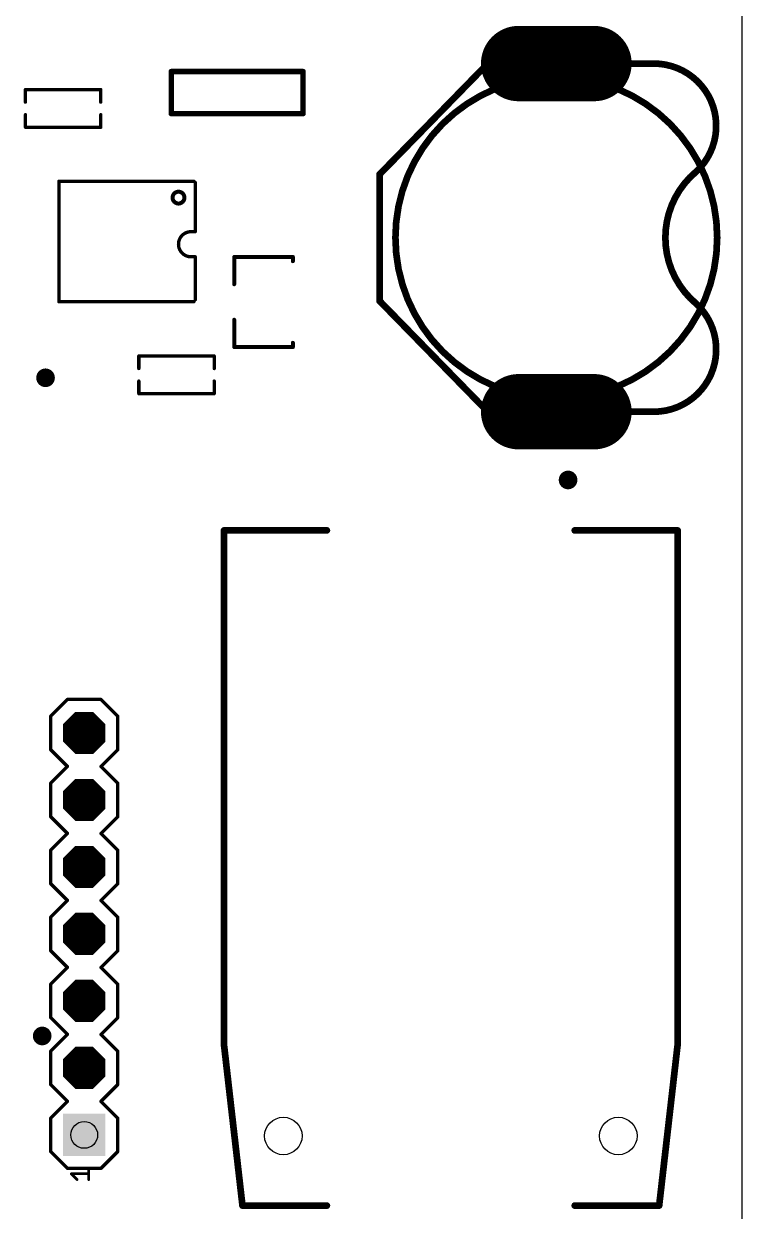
# Model space of a CAD drawing. Extents: x -132 to 146, y -142 to 112.
# Drawn here: x 118.81 to 146.05, y 25.49 to 70.51 of the extents above; entities that cross this region are included whole.
import ezdxf

# ---------------------------------------------------------------- set-up
doc = ezdxf.new("R2010")
doc.units = 0
for name, color, linetype in [('17', 82, 'CONTINUOUS'), ('18', 82, 'CONTINUOUS'), ('20', 7, 'CONTINUOUS'), ('21', 253, 'CONTINUOUS'), ('44', 253, 'CONTINUOUS')]:
    doc.layers.add(name, color=color, linetype=linetype)

# ---------------------------------------------------------------- blocks, each defined once
blk = doc.blocks.new('LONGP100')
at = {"const_width": 1}
blk.add_lwpolyline([(-0.5, 0), (0.5, 0)], dxfattribs=at)
at = {"const_width": 0.5}
for points in [[(-0.5, 0.25, 1), (-0.5, -0.25)], [(0.5, -0.25, 1), (0.5, 0.25)]]:
    blk.add_lwpolyline(points, format="xyb", dxfattribs=at)
blk = doc.blocks.new('SQUAREP')
blk.add_solid([(-0.5, -0.5), (0.5, -0.5), (-0.5, 0.5), (0.5, 0.5)])
blk = doc.blocks.new('OCTAGONP')
at = {"const_width": 0.5}
blk.add_lwpolyline([(-0.25, -0.1036), (-0.25, 0.1036), (-0.1036, 0.25), (0.1036, 0.25), (0.25, 0.1036), (0.25, -0.1036), (0.1036, -0.25), (-0.1036, -0.25), (-0.25, -0.1036), (-0.25, 0.1036)], dxfattribs=at)
blk = doc.blocks.new('ROUNDV')
at = {"const_width": 0.5}
blk.add_lwpolyline([(0, -0.25, 1), (0, 0.25, 1), (0, -0.25)], format="xyb", dxfattribs=at)

msp = doc.modelspace()

# ---------------------------------------------------------------- linework, layer by layer
at = {"layer": '20'}
msp.add_line((146.05, 0), (146.05, 101.9), dxfattribs=at)
for centre in [(128.65, 28.34), (141.35, 28.34)]:
    msp.add_circle(centre, 0.7112, dxfattribs=at)
at = {"layer": '21'}
for points, const_width in [([(136.4, 69), (132.3, 64.8)], 0.254), ([(136.4, 69), (142.7, 69)], 0.254), ([(124.4, 67.1), (124.4, 68.7)], 0.2032), ([(124.4, 68.7), (129.4, 68.7)], 0.2032), ([(129.4, 68.7), (129.4, 67.1)], 0.2032), ([(118.8712, 67.5381), (118.8712, 68.0144)], 0.127), ([(118.8712, 68.0144), (121.7288, 68.0144)], 0.127), ([(121.7288, 68.0144), (121.7288, 67.5381)], 0.127), ([(118.8712, 67.0619), (118.8712, 66.5856)], 0.127), ([(121.7288, 66.5856), (121.7288, 67.0619)], 0.127), ([(129.4, 67.1), (124.4, 67.1)], 0.2032), ([(118.8712, 66.5856), (121.7288, 66.5856)], 0.127), ([(132.3, 64.8), (132.3, 60)], 0.254), ([(125.2592, 64.5382), (120.14, 64.5382)], 0.127), ([(120.14, 59.9726), (120.14, 64.5382)], 0.127), ([(125.3099, 62.6269), (125.31, 64.4938)], 0.127), ([(125.1512, 62.6269), (125.3099, 62.6269)], 0.127), ([(125.1512, 61.6743), (125.3099, 61.6743)], 0.127), ([(125.3099, 61.6743), (125.31, 60.0455)], 0.127), ([(129.0113, 61.6669), (126.7887, 61.6669)], 0.1524), ([(126.7887, 61.6669), (126.7887, 60.635)], 0.1524), ([(129.0113, 61.5081), (129.0113, 61.6669)], 0.1524), ([(120.14, 59.9726), (125.2592, 59.9726)], 0.127), ([(132.3, 60), (136.4, 55.8)], 0.254), ([(126.7887, 59.2856), (126.7887, 58.2537)], 0.1524), ([(126.7887, 58.2537), (129.0113, 58.2537)], 0.1524), ([(129.0113, 58.2537), (129.0113, 58.4125)], 0.1524), ([(126.0288, 57.9144), (123.1712, 57.9144)], 0.127), ([(123.1712, 57.9144), (123.1712, 57.4381)], 0.127), ([(126.0288, 57.4381), (126.0288, 57.9144)], 0.127), ([(123.1712, 56.4856), (123.1712, 56.9619)], 0.127), ([(126.0288, 56.9619), (126.0288, 56.4856)], 0.127), ([(126.0288, 56.4856), (123.1712, 56.4856)], 0.127), ([(136.4, 55.8), (142.7, 55.8)], 0.254), ([(126.4, 31.8), (126.4, 51.3)], 0.254), ([(126.4, 51.3), (130.3, 51.3)], 0.254), ([(139.7, 51.3), (143.6, 51.3)], 0.254), ([(143.6, 51.3), (143.6, 31.8)], 0.254), ([(119.83, 44.255), (120.465, 44.89)], 0.127), ([(120.465, 44.89), (121.735, 44.89)], 0.127), ([(121.735, 44.89), (122.37, 44.255)], 0.127), ([(119.83, 42.985), (119.83, 44.255)], 0.127), ([(122.37, 44.255), (122.37, 42.985)], 0.127), ([(119.83, 42.985), (120.465, 42.35)], 0.127), ([(121.735, 42.35), (122.37, 42.985)], 0.127), ([(119.83, 41.715), (120.465, 42.35)], 0.127), ([(121.735, 42.35), (122.37, 41.715)], 0.127), ([(119.83, 40.445), (119.83, 41.715)], 0.127), ([(122.37, 41.715), (122.37, 40.445)], 0.127), ([(120.465, 39.81), (119.83, 40.445)], 0.127), ([(122.37, 40.445), (121.735, 39.81)], 0.127), ([(119.83, 39.175), (120.465, 39.81)], 0.127), ([(121.735, 39.81), (122.37, 39.175)], 0.127), ([(119.83, 37.905), (119.83, 39.175)], 0.127), ([(122.37, 39.175), (122.37, 37.905)], 0.127), ([(120.465, 37.27), (119.83, 37.905)], 0.127), ([(122.37, 37.905), (121.735, 37.27)], 0.127), ([(119.83, 36.635), (120.465, 37.27)], 0.127), ([(121.735, 37.27), (122.37, 36.635)], 0.127), ([(119.83, 35.365), (119.83, 36.635)], 0.127), ([(122.37, 36.635), (122.37, 35.365)], 0.127), ([(119.83, 35.365), (120.465, 34.73)], 0.127), ([(121.735, 34.73), (122.37, 35.365)], 0.127), ([(119.83, 34.095), (120.465, 34.73)], 0.127), ([(121.735, 34.73), (122.37, 34.095)], 0.127), ([(119.83, 32.825), (119.83, 34.095)], 0.127), ([(122.37, 34.095), (122.37, 32.825)], 0.127), ([(120.465, 32.19), (119.83, 32.825)], 0.127), ([(122.37, 32.825), (121.735, 32.19)], 0.127), ([(119.83, 31.555), (120.465, 32.19)], 0.127), ([(121.735, 32.19), (122.37, 31.555)], 0.127), ([(119.83, 30.285), (119.83, 31.555)], 0.127), ([(122.37, 31.555), (122.37, 30.285)], 0.127), ([(127.1, 25.7), (126.4, 31.8)], 0.254), ([(143.6, 31.8), (142.9, 25.7)], 0.254), ([(120.465, 29.65), (119.83, 30.285)], 0.127), ([(122.37, 30.285), (121.735, 29.65)], 0.127), ([(119.83, 29.015), (120.465, 29.65)], 0.127), ([(121.735, 29.65), (122.37, 29.015)], 0.127), ([(119.83, 27.745), (119.83, 29.015)], 0.127), ([(122.37, 29.015), (122.37, 27.745)], 0.127), ([(119.83, 27.745), (120.465, 27.11)], 0.127), ([(121.735, 27.11), (122.37, 27.745)], 0.127), ([(120.465, 27.11), (121.735, 27.11)], 0.127), ([(121.2714, 26.6845), (121.2714, 27.1251)], 0.1016), ([(120.8308, 26.6845), (120.6104, 26.9048)], 0.1016), ([(120.6104, 26.9048), (121.2714, 26.9048)], 0.1016), ([(130.3, 25.7), (127.1, 25.7)], 0.254), ([(142.9, 25.7), (139.7, 25.7)], 0.254)]:
    msp.add_lwpolyline(points, dxfattribs=dict(at, const_width=const_width))
for points, const_width in [([(136.4, 69.0635, 1), (136.4, 68.9365)], 0.127), ([(136.4454, 68.9556, 1), (136.3546, 69.0444)], 0.127), ([(144.3, 64.9, 0.6832), (142.7, 69)], 0.254), ([(142.7, 69.0635, 1), (142.7, 68.9365)], 0.127), ([(142.7, 68.9365, 1), (142.7, 69.0635)], 0.127), ([(124.4508, 68.7, 1), (124.3492, 68.7)], 0.1016), ([(124.4, 68.7508, 1), (124.4, 68.6492)], 0.1016), ([(129.4508, 68.7, 1), (129.3492, 68.7)], 0.1016), ([(129.4, 68.6492, 1), (129.4, 68.7508)], 0.1016), ([(139, 56.3, 1), (139, 68.5, 1), (139, 56.3)], 0.254), ([(118.903, 68.0144, 1), (118.8394, 68.0144)], 0.0635), ([(118.8712, 68.0462, 1), (118.8712, 67.9827)], 0.0635), ([(121.7606, 68.0144, 1), (121.6971, 68.0144)], 0.0635), ([(121.7288, 67.9827, 1), (121.7288, 68.0462)], 0.0635), ([(118.8394, 67.5381, 1), (118.903, 67.5381)], 0.0635), ([(121.6971, 67.5381, 1), (121.7606, 67.5381)], 0.0635), ([(118.903, 67.0619, 1), (118.8394, 67.0619)], 0.0635), ([(121.7606, 67.0619, 1), (121.6971, 67.0619)], 0.0635), ([(124.4, 67.1508, 1), (124.4, 67.0492)], 0.1016), ([(124.3492, 67.1, 1), (124.4508, 67.1)], 0.1016), ([(129.3492, 67.1, 1), (129.4508, 67.1)], 0.1016), ([(129.4, 67.0492, 1), (129.4, 67.1508)], 0.1016), ([(118.8712, 66.6174, 1), (118.8712, 66.5538)], 0.0635), ([(121.7288, 66.5538, 1), (121.7288, 66.6174)], 0.0635), ([(118.8394, 66.5856, 1), (118.903, 66.5856)], 0.0635), ([(121.6971, 66.5856, 1), (121.7606, 66.5856)], 0.0635), ([(132.3635, 64.8, 1), (132.2365, 64.8)], 0.127), ([(132.2546, 64.8444, 1), (132.3454, 64.7556)], 0.127), ([(144.3, 64.9, 0.466), (144.3, 59.9)], 0.254), ([(144.257, 64.9467, 1), (144.343, 64.8533)], 0.127), ([(144.3408, 64.8514, 1), (144.2592, 64.9486)], 0.127), ([(120.1718, 64.5382, 1), (120.1082, 64.5382)], 0.0635), ([(120.14, 64.57, 1), (120.14, 64.5065)], 0.0635), ([(125.2592, 64.5065, 1), (125.2592, 64.57)], 0.0635), ([(125.3417, 64.4938, 1), (125.2783, 64.4938)], 0.0635), ([(124.675, 63.6931, 1), (124.675, 64.1419, 1), (124.675, 63.6931)], 0.1524), ([(125.1512, 62.6269, 1), (125.1512, 61.6743)], 0.127), ([(125.1512, 62.6587, 1), (125.1512, 62.5952)], 0.0635), ([(125.1512, 62.5952, 1), (125.1512, 62.6587)], 0.0635), ([(125.2782, 62.6269, 1), (125.3416, 62.6269)], 0.0635), ([(125.3099, 62.5952, 1), (125.3099, 62.6587)], 0.0635), ([(125.1512, 61.7061, 1), (125.1512, 61.6425)], 0.0635), ([(125.1512, 61.6425, 1), (125.1512, 61.7061)], 0.0635), ([(125.3416, 61.6743, 1), (125.2782, 61.6743)], 0.0635), ([(125.3099, 61.6425, 1), (125.3099, 61.7061)], 0.0635), ([(126.7887, 61.705, 1), (126.7887, 61.6288)], 0.0762), ([(126.8268, 61.6669, 1), (126.7506, 61.6669)], 0.0762), ([(129.0494, 61.6669, 1), (128.9732, 61.6669)], 0.0762), ([(129.0113, 61.6288, 1), (129.0113, 61.705)], 0.0762), ([(128.9732, 61.5081, 1), (129.0494, 61.5081)], 0.0762), ([(126.7506, 60.635, 1), (126.8268, 60.635)], 0.0762), ([(120.1082, 59.9726, 1), (120.1718, 59.9726)], 0.0635), ([(120.14, 60.0044, 1), (120.14, 59.9408)], 0.0635), ([(125.2592, 59.9408, 1), (125.2592, 60.0044)], 0.0635), ([(125.2783, 60.0455, 1), (125.3417, 60.0455)], 0.0635), ([(132.3454, 60.0444, 1), (132.2546, 59.9556)], 0.127), ([(132.2365, 60, 1), (132.3635, 60)], 0.127), ([(142.7, 55.8, 0.6832), (144.3, 59.9)], 0.254), ([(144.343, 59.9467, 1), (144.257, 59.8533)], 0.127), ([(144.2592, 59.8514, 1), (144.3408, 59.9486)], 0.127), ([(126.8268, 59.2856, 1), (126.7506, 59.2856)], 0.0762), ([(126.7887, 58.2918, 1), (126.7887, 58.2156)], 0.0762), ([(126.7506, 58.2537, 1), (126.8268, 58.2537)], 0.0762), ([(129.0494, 58.4125, 1), (128.9732, 58.4125)], 0.0762), ([(128.9732, 58.2537, 1), (129.0494, 58.2537)], 0.0762), ([(129.0113, 58.2156, 1), (129.0113, 58.2918)], 0.0762), ([(123.1712, 57.9462, 1), (123.1712, 57.8826)], 0.0635), ([(123.203, 57.9144, 1), (123.1394, 57.9144)], 0.0635), ([(126.0606, 57.9144, 1), (125.9971, 57.9144)], 0.0635), ([(126.0288, 57.8826, 1), (126.0288, 57.9462)], 0.0635), ([(123.1394, 57.4381, 1), (123.203, 57.4381)], 0.0635), ([(125.9971, 57.4381, 1), (126.0606, 57.4381)], 0.0635), ([(123.203, 56.9619, 1), (123.1394, 56.9619)], 0.0635), ([(126.0606, 56.9619, 1), (125.9971, 56.9619)], 0.0635), ([(123.1394, 56.4856, 1), (123.203, 56.4856)], 0.0635), ([(123.1712, 56.5174, 1), (123.1712, 56.4539)], 0.0635), ([(125.9971, 56.4856, 1), (126.0606, 56.4856)], 0.0635), ([(126.0288, 56.4539, 1), (126.0288, 56.5174)], 0.0635), ([(136.4, 55.8635, 1), (136.4, 55.7365)], 0.127), ([(136.3546, 55.7556, 1), (136.4454, 55.8444)], 0.127), ([(142.7, 55.8635, 1), (142.7, 55.7365)], 0.127), ([(142.7, 55.7365, 1), (142.7, 55.8635)], 0.127), ([(126.4635, 51.3, 1), (126.3365, 51.3)], 0.127), ([(126.4, 51.3635, 1), (126.4, 51.2365)], 0.127), ([(130.3, 51.2365, 1), (130.3, 51.3635)], 0.127), ([(139.7, 51.3635, 1), (139.7, 51.2365)], 0.127), ([(143.6635, 51.3, 1), (143.5365, 51.3)], 0.127), ([(143.6, 51.2365, 1), (143.6, 51.3635)], 0.127), ([(120.465, 44.9218, 1), (120.465, 44.8582)], 0.0635), ([(120.4875, 44.8675, 1), (120.4425, 44.9125)], 0.0635), ([(121.7575, 44.9125, 1), (121.7125, 44.8675)], 0.0635), ([(121.735, 44.8582, 1), (121.735, 44.9218)], 0.0635), ([(119.8075, 44.2775, 1), (119.8525, 44.2325)], 0.0635), ([(119.8618, 44.255, 1), (119.7983, 44.255)], 0.0635), ([(122.4018, 44.255, 1), (122.3383, 44.255)], 0.0635), ([(122.3475, 44.2325, 1), (122.3925, 44.2775)], 0.0635), ([(119.8525, 43.0075, 1), (119.8075, 42.9625)], 0.0635), ([(119.7983, 42.985, 1), (119.8618, 42.985)], 0.0635), ([(122.3383, 42.985, 1), (122.4018, 42.985)], 0.0635), ([(122.3925, 42.9625, 1), (122.3475, 43.0075)], 0.0635), ([(120.4875, 42.3275, 1), (120.4425, 42.3725)], 0.0635), ([(120.4425, 42.3275, 1), (120.4875, 42.3725)], 0.0635), ([(121.7575, 42.3725, 1), (121.7125, 42.3275)], 0.0635), ([(121.7125, 42.3725, 1), (121.7575, 42.3275)], 0.0635), ([(119.8075, 41.7375, 1), (119.8525, 41.6925)], 0.0635), ([(119.8618, 41.715, 1), (119.7983, 41.715)], 0.0635), ([(122.4018, 41.715, 1), (122.3383, 41.715)], 0.0635), ([(122.3475, 41.6925, 1), (122.3925, 41.7375)], 0.0635), ([(119.8525, 40.4675, 1), (119.8075, 40.4225)], 0.0635), ([(119.7983, 40.445, 1), (119.8618, 40.445)], 0.0635), ([(122.3383, 40.445, 1), (122.4018, 40.445)], 0.0635), ([(122.3925, 40.4225, 1), (122.3475, 40.4675)], 0.0635), ([(120.4875, 39.7875, 1), (120.4425, 39.8325)], 0.0635), ([(120.4425, 39.7875, 1), (120.4875, 39.8325)], 0.0635), ([(121.7575, 39.8325, 1), (121.7125, 39.7875)], 0.0635), ([(121.7125, 39.8325, 1), (121.7575, 39.7875)], 0.0635), ([(119.8075, 39.1975, 1), (119.8525, 39.1525)], 0.0635), ([(119.8618, 39.175, 1), (119.7983, 39.175)], 0.0635), ([(122.4018, 39.175, 1), (122.3383, 39.175)], 0.0635), ([(122.3475, 39.1525, 1), (122.3925, 39.1975)], 0.0635), ([(119.8525, 37.9275, 1), (119.8075, 37.8825)], 0.0635), ([(119.7983, 37.905, 1), (119.8618, 37.905)], 0.0635), ([(122.3383, 37.905, 1), (122.4018, 37.905)], 0.0635), ([(122.3925, 37.8825, 1), (122.3475, 37.9275)], 0.0635), ([(120.4875, 37.2475, 1), (120.4425, 37.2925)], 0.0635), ([(120.4425, 37.2475, 1), (120.4875, 37.2925)], 0.0635), ([(121.7575, 37.2925, 1), (121.7125, 37.2475)], 0.0635), ([(121.7125, 37.2925, 1), (121.7575, 37.2475)], 0.0635), ([(119.8075, 36.6575, 1), (119.8525, 36.6125)], 0.0635), ([(119.8618, 36.635, 1), (119.7983, 36.635)], 0.0635), ([(122.4018, 36.635, 1), (122.3383, 36.635)], 0.0635), ([(122.3475, 36.6125, 1), (122.3925, 36.6575)], 0.0635), ([(119.8525, 35.3875, 1), (119.8075, 35.3425)], 0.0635), ([(119.7983, 35.365, 1), (119.8618, 35.365)], 0.0635), ([(122.3383, 35.365, 1), (122.4018, 35.365)], 0.0635), ([(122.3925, 35.3425, 1), (122.3475, 35.3875)], 0.0635), ([(120.4875, 34.7075, 1), (120.4425, 34.7525)], 0.0635), ([(120.4425, 34.7075, 1), (120.4875, 34.7525)], 0.0635), ([(121.7575, 34.7525, 1), (121.7125, 34.7075)], 0.0635), ([(121.7125, 34.7525, 1), (121.7575, 34.7075)], 0.0635), ([(119.8075, 34.1175, 1), (119.8525, 34.0725)], 0.0635), ([(119.8618, 34.095, 1), (119.7983, 34.095)], 0.0635), ([(122.4018, 34.095, 1), (122.3383, 34.095)], 0.0635), ([(122.3475, 34.0725, 1), (122.3925, 34.1175)], 0.0635), ([(119.8525, 32.8475, 1), (119.8075, 32.8025)], 0.0635), ([(122.3925, 32.8025, 1), (122.3475, 32.8475)], 0.0635), ([(119.7983, 32.825, 1), (119.8618, 32.825)], 0.0635), ([(122.3383, 32.825, 1), (122.4018, 32.825)], 0.0635), ([(120.4875, 32.1675, 1), (120.4425, 32.2125)], 0.0635), ([(120.4425, 32.1675, 1), (120.4875, 32.2125)], 0.0635), ([(121.7575, 32.2125, 1), (121.7125, 32.1675)], 0.0635), ([(121.7125, 32.2125, 1), (121.7575, 32.1675)], 0.0635), ([(119.8075, 31.5775, 1), (119.8525, 31.5325)], 0.0635), ([(119.8618, 31.555, 1), (119.7983, 31.555)], 0.0635), ([(122.4018, 31.555, 1), (122.3383, 31.555)], 0.0635), ([(122.3475, 31.5325, 1), (122.3925, 31.5775)], 0.0635), ([(126.4631, 31.8072, 1), (126.3369, 31.7928)], 0.127), ([(126.3365, 31.8, 1), (126.4635, 31.8)], 0.127), ([(143.5365, 31.8, 1), (143.6635, 31.8)], 0.127), ([(143.6631, 31.7928, 1), (143.5369, 31.8072)], 0.127), ([(119.8525, 30.3075, 1), (119.8075, 30.2625)], 0.0635), ([(119.7983, 30.285, 1), (119.8618, 30.285)], 0.0635), ([(122.3383, 30.285, 1), (122.4018, 30.285)], 0.0635), ([(122.3925, 30.2625, 1), (122.3475, 30.3075)], 0.0635), ([(120.4875, 29.6275, 1), (120.4425, 29.6725)], 0.0635), ([(120.4425, 29.6275, 1), (120.4875, 29.6725)], 0.0635), ([(121.7575, 29.6725, 1), (121.7125, 29.6275)], 0.0635), ([(121.7125, 29.6725, 1), (121.7575, 29.6275)], 0.0635), ([(119.8075, 29.0375, 1), (119.8525, 28.9925)], 0.0635), ([(119.8618, 29.015, 1), (119.7983, 29.015)], 0.0635), ([(122.4018, 29.015, 1), (122.3383, 29.015)], 0.0635), ([(122.3475, 28.9925, 1), (122.3925, 29.0375)], 0.0635), ([(119.8525, 27.7675, 1), (119.8075, 27.7225)], 0.0635), ([(119.7983, 27.745, 1), (119.8618, 27.745)], 0.0635), ([(122.3383, 27.745, 1), (122.4018, 27.745)], 0.0635), ([(122.3925, 27.7225, 1), (122.3475, 27.7675)], 0.0635), ([(120.465, 27.1418, 1), (120.465, 27.0783)], 0.0635), ([(120.4425, 27.0875, 1), (120.4875, 27.1325)], 0.0635), ([(121.2968, 27.1251, 1), (121.246, 27.1251)], 0.0508), ([(121.7125, 27.1325, 1), (121.7575, 27.0875)], 0.0635), ([(121.735, 27.0783, 1), (121.735, 27.1418)], 0.0635), ([(120.6104, 26.9302, 1), (120.6104, 26.8794)], 0.0508), ([(120.6284, 26.9228, 1), (120.5925, 26.8869)], 0.0508), ([(120.8128, 26.6665, 1), (120.8487, 26.7025)], 0.0508), ([(121.246, 26.6845, 1), (121.2968, 26.6845)], 0.0508), ([(121.2714, 26.8794, 1), (121.2714, 26.9302)], 0.0508), ([(127.1, 25.7635, 1), (127.1, 25.6365)], 0.127), ([(127.0369, 25.6928, 1), (127.1631, 25.7072)], 0.127), ([(130.3, 25.6365, 1), (130.3, 25.7635)], 0.127), ([(139.7, 25.7635, 1), (139.7, 25.6365)], 0.127), ([(142.8369, 25.7072, 1), (142.9631, 25.6928)], 0.127), ([(142.9, 25.6365, 1), (142.9, 25.7635)], 0.127)]:
    msp.add_lwpolyline(points, format="xyb", dxfattribs=dict(at, const_width=const_width))
at = {"layer": '44'}
for centre, radius in [((139, 69), 0.9525), ((119.634, 57.0865), 0.15), ((139, 55.8), 0.9525), ((139.446, 53.213), 0.15), ((121.1, 43.62), 0.508), ((121.1, 41.08), 0.508), ((121.1, 38.54), 0.508), ((121.1, 36), 0.508), ((121.1, 33.46), 0.508), ((119.507, 32.131), 0.15), ((121.1, 30.92), 0.508), ((121.1, 28.38), 0.508)]:
    msp.add_circle(centre, radius, dxfattribs=at)

# ---------------------------------------------------------------- block references
at = {"layer": '17', "xscale": 2.8575, "yscale": 2.8575}
for p in [(139, 69), (139, 69), (139, 55.8), (139, 55.8)]:
    msp.add_blockref('LONGP100', p, dxfattribs=at)
at = {"layer": '17', "xscale": 1.6002, "yscale": 1.6002, "rotation": 90}
for name, p in [('OCTAGONP', (121.1, 43.62)), ('OCTAGONP', (121.1, 43.62)), ('OCTAGONP', (121.1, 41.08)), ('OCTAGONP', (121.1, 41.08)), ('OCTAGONP', (121.1, 38.54)), ('OCTAGONP', (121.1, 38.54)), ('OCTAGONP', (121.1, 36)), ('OCTAGONP', (121.1, 36)), ('OCTAGONP', (121.1, 33.46)), ('OCTAGONP', (121.1, 33.46)), ('OCTAGONP', (121.1, 30.92)), ('OCTAGONP', (121.1, 30.92)), ('SQUAREP', (121.1, 28.38)), ('SQUAREP', (121.1, 28.38))]:
    msp.add_blockref(name, p, dxfattribs=at)
at = {"layer": '18', "xscale": 0.7064, "yscale": 0.7064}
for p in [(119.634, 57.0865), (139.446, 53.213), (119.507, 32.131)]:
    msp.add_blockref('ROUNDV', p, dxfattribs=at)

doc.saveas('drawing.dxf')
